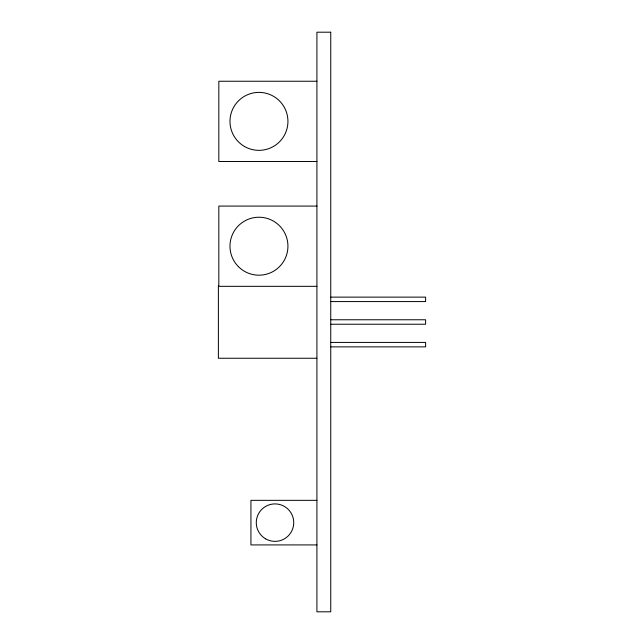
<?xml version="1.0" encoding="UTF-8"?>
<svg xmlns="http://www.w3.org/2000/svg" width="644" height="644" viewBox="0 0 644 644"><rect width="100%" height="100%" fill="white"/><g stroke="black" fill="none" stroke-linecap="round" stroke-linejoin="round"><path stroke-width="0.97" d="M316.92 81.241L218.831 81.241L218.831 161.499L316.92 161.499M316.92 206.08L218.831 206.08L218.831 286.33L316.92 286.33M330.879 297.126L425.612 297.126L425.612 301.577L330.879 301.577M330.879 319.77L425.612 319.77L425.612 324.23L330.879 324.23M330.879 342.423L425.612 342.423L425.612 346.875L330.879 346.875M316.92 358.249L218.388 358.249L218.388 285.751M316.92 500.34L250.935 500.34L250.935 544.921L316.92 544.921M330.742 32.2L316.92 32.2L316.92 611.8L330.742 611.8L330.742 32.2M265.642 538.851A18.724 18.724 0 0 0 293.736 522.63A18.724 18.724 0 0 0 265.642 506.417A18.724 18.724 0 0 0 265.642 538.851M244.47 146.47A28.98 28.98 0 0 0 287.94 121.37A28.98 28.98 0 0 0 244.47 96.27A28.98 28.98 0 0 0 244.47 146.47M238.465 266.697A28.98 28.98 0 0 0 286.95 253.704A28.98 28.98 0 0 0 251.458 218.211A28.98 28.98 0 0 0 238.465 266.697"/></g></svg>
